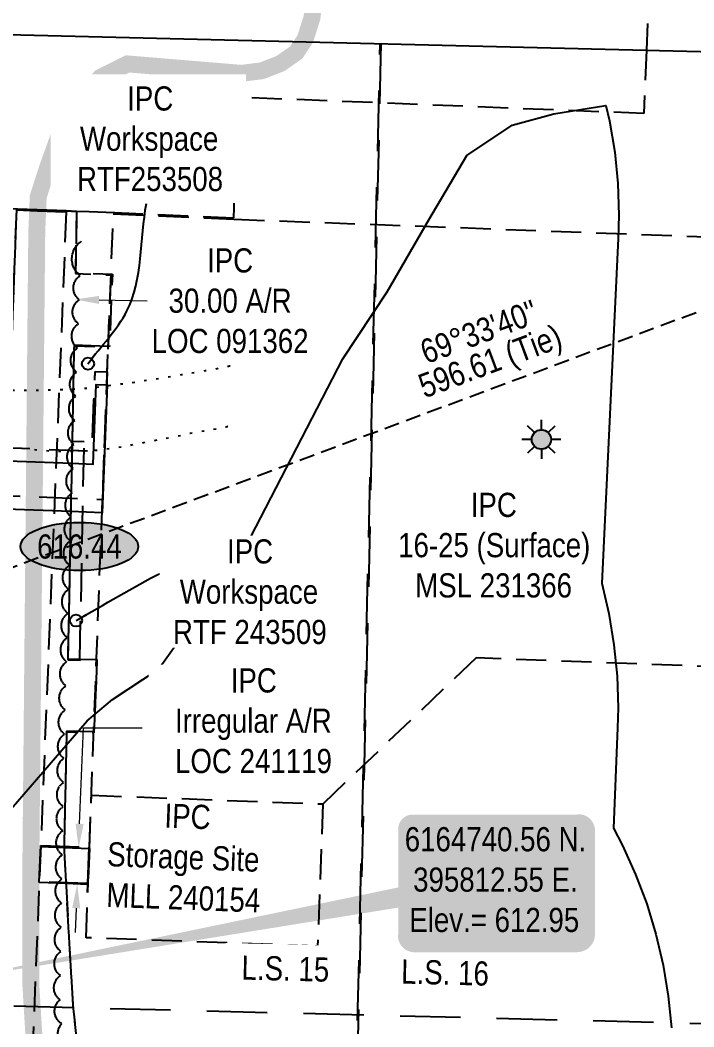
# Model space of a CAD drawing. Extents: x 393721 to 396894, y 6162641 to 6166621.
# Drawn here: x 395841.3 to 396120.2, y 6164716.2 to 6165133 of the extents above; entities that cross this region are included whole.
import ezdxf
from ezdxf.enums import TextEntityAlignment as Align

# ---------------------------------------------------------------- set-up
doc = ezdxf.new("R2010")
doc.units = 0
doc.header["$LTSCALE"] = 5
doc.header["$PDSIZE"] = 0.5
for name, pattern in [('0', [1, 1, 0]), ('foc-ACCESSROAD', [3.75, 2.5, -1.25]), ('foc-DOT', [1, 0.2, -0.8]), ('foc-LSD', [8, 5, -3]), ('foc-TIELINE', [1.875, 1.25, -0.625]), ('HIDDEN2', [4.7625, 3.175, -1.5875])]:
    doc.linetypes.add(name, pattern=pattern)
doc.layers.get('Defpoints').update_dxf_attribs({"color": 9})
for name, color, linetype in [('ABADATA-DRILL', 8, 'foc-DOT'), ('AS-ROADS', 254, 'Continuous'), ('C-AR', 13, 'foc-ACCESSROAD'), ('C-RW', 13, 'Continuous'), ('C-WS', 13, 'foc-ACCESSROAD'), ('C-WS-S', 13, 'Continuous'), ('DETAIL-T', 7, 'Continuous'), ('L-BD', 7, 'Continuous'), ('L-SEC', 7, 'Continuous'), ('L-SECTION-LSD', 7, 'foc-LSD'), ('L-TIE', 7, 'foc-TIELINE'), ('P-ELEVATION', 7, 'Continuous'), ('T-BUSH', 110, '0'), ('T-EXISTING RTF', 220, 'HIDDEN2'), ('T-EXISTING TFA', 220, 'HIDDEN2'), ('T-EXISTING TFA-T', 220, 'Continuous'), ('WETLAND', 143, 'Continuous')]:
    doc.layers.add(name, color=color, linetype=linetype)
doc.layers.add('C-AR-T', color=13, linetype='Continuous', lineweight=9)
doc.layers.add('C-WS-T', color=13, linetype='Continuous', lineweight=9)
doc.styles.add('100L', font='ARIALN.TTF', dxfattribs={"height": 11})
doc.styles.add('80', font='ARIALN.TTF', dxfattribs={"height": 10})
doc.styles.add('80CG', font='ARIALN.TTF', dxfattribs={"height": 10})
doc.styles.add('80L', font='ARIALN.TTF', dxfattribs={"height": 10})
doc.dimstyles.new('Compass 5 000', dxfattribs={"dimscale": 5, "dimtxt": 9, "dimasz": 2, "dimexe": 0.2, "dimexo": 0.0625, "dimgap": 0.5, "dimtad": 0, "dimtih": 1, "dimtoh": 1, "dimzin": 0, "dimdsep": 46, "dimtxsty": '80CG', "dimcen": 0.1, "dimse1": 1, "dimse2": 1, "dimclrd": 256, "dimclrt": 256, "dimaunit": 1, "dimadec": 4, "dimazin": 0, "dimtfac": 0.06, "dimtofl": 0, "dimtmove": 0, "dimatfit": 1, "dimfxl": 0.2, "dimtolj": 1, "dimtzin": 0, "dimlwd": -1, "dimarcsym": 0})

# ---------------------------------------------------------------- blocks, each defined once
blk = doc.blocks.new('GAS')
h = blk.add_hatch(color=255)
h.dxf.hatch_style = 1
edge = h.paths.add_edge_path()
edge.add_arc((0, 0), 0.9, 0, 360)
for p, q in [((-0.571, 0.571), (-1.142, 1.142)), ((0, 0.808), (0, 1.616)), ((0.571, 0.571), (1.142, 1.142)), ((-0.808, 0), (-1.616, 0)), ((1.616, 0), (0.808, 0)), ((-0.571, -0.571), (-1.142, -1.142)), ((0, -0.808), (0, -1.616)), ((1.142, -1.142), (0.571, -0.571))]:
    blk.add_line(p, q)
blk.add_circle((0, 0), 0.8)
blk = doc.blocks.new('*D425')
at = {"layer": 'C-AR-T', "transparency": 16777216}
for p, q in [((395823.98, 6165018.13), (395813.98, 6165018.32)), ((395873.95, 6165017.14), (395893.92, 6165016.75))]:
    blk.add_line(p, q, dxfattribs=at)
for points in [[(395824.01, 6165019.79), (395823.94, 6165016.46), (395833.97, 6165017.93)], [(395873.99, 6165018.81), (395873.92, 6165015.47), (395863.96, 6165017.34)]]:
    blk.add_solid(points, dxfattribs=at)
at = {"layer": 'Defpoints', "color": 0, "transparency": 16777216}
for p in [(395863.96, 6165017.34), (395833.48, 6164992.66), (395863.46, 6164992.07)]:
    blk.add_point(p, dxfattribs=at)
at = {"layer": 'C-AR-T', "transparency": 16777216, "insert": (395928.19, 6165016.75), "char_height": 10, "attachment_point": 5, "style": '80CG'}
blk.add_mtext('\\A1;IPC\\P30.00 A/R\\PLOC 091362', dxfattribs=at)
blk = doc.blocks.new('we')
at = {"layer": 'P-ELEVATION'}
h = blk.add_hatch(color=111, dxfattribs=at)
h.dxf.hatch_style = 1
edge = h.paths.add_edge_path()
edge.add_ellipse((0, 0), major_axis=(-24.38, 0), ratio=0.410256, start_angle=0, end_angle=360)
at = {"layer": 'P-ELEVATION', "color": 7, "flags": 128}
blk.add_lwpolyline([(0, 0, 12.5, 0, 0), (-12.42, -6.43, 0, 0, 0)], format="xyseb", dxfattribs=at)
at = {"layer": 'P-ELEVATION', "color": 7}
blk.add_ellipse((0, 0), major_axis=(-24.38, 0), ratio=0.410256, dxfattribs=at)
at = {"layer": 'P-ELEVATION', "style": '80'}
blk.add_attdef('ELEVATION', text='', height=10, dxfattribs=at).set_placement((0, 0), align=Align.MIDDLE_CENTER)
blk = doc.blocks.new('*U574')
h = blk.add_hatch(color=254)
edge = h.paths.add_edge_path()
edge.add_line((-34, -28.5), (34, -28.5))
edge.add_arc((34, -22.5), 6, 270, 360)
edge.add_line((40, -22.5), (40, 21))
edge.add_arc((34, 21), 6, 0, 90)
edge.add_line((34, 27), (-34, 27))
edge.add_arc((-34, 21), 6, 90, 180)
edge.add_line((-40, 21), (-40, -22.5))
edge.add_arc((-34, -22.5), 6, 180, 270)
at = {"color": 1, "flags": 128}
blk.add_lwpolyline([(-34, -28.5, 3, 3, 0), (34, -28.5, 3, 3, 0.414214), (40, -22.5, 3, 3, 0), (40, 21, 3, 0, 0.414214), (34, 27, 0, 0, 0), (-34, 27, 0, 0, 0.414214), (-40, 21, 0, 0, 0), (-40, -22.5, 0, 3, 0.414214)], format="xyseb", close=True, dxfattribs=at)
blk.add_lwpolyline([(-221.68, -40.94, 0, 10, 0), (0, 0, 5, 5, 0)], format="xyseb", dxfattribs=at)
at = {"color": 1, "style": '80'}
blk.add_attdef('ENTER_TEXT_001', (-35.99, -5), '', height=10, dxfattribs=at)

msp = doc.modelspace()

# ---------------------------------------------------------------- linework, layer by layer
at = {"layer": 'ABADATA-DRILL', "flags": 128}
for points in [[(395927.217, 6164964.746), (395927.196, 6164964.726), (395927.125, 6164964.678), (395926.953, 6164964.622), (395926.943, 6164964.622), (395926.591, 6164964.52), (395926.007, 6164964.374), (395925.937, 6164964.356), (395925.675, 6164964.292), (395923.343, 6164963.817), (395921.354, 6164963.435), (395919.556, 6164963.127), (395917.328, 6164962.83), (395914.689, 6164962.473), (395911.683, 6164961.834), (395908.292, 6164961.005), (395904.423, 6164960.237), (395900.113, 6164959.469), (395895.431, 6164958.58), (395890.395, 6164957.58), (395884.899, 6164956.53), (395879.024, 6164955.56), (395872.765, 6164954.829), (395866.174, 6164954.426), (395859.39, 6164954.357), (395852.104, 6164954.621), (395844.817, 6164955.234), (395837.607, 6164956.156), (395830.373, 6164957.369), (395822.947, 6164958.856), (395815.317, 6164960.618), (395807.244, 6164962.711), (395799.277, 6164965.031), (395791.197, 6164967.634), (395782.899, 6164970.333), (395774.9, 6164973.014), (395766.688, 6164975.97), (395758.807, 6164978.958), (395750.862, 6164982.198), (395742.994, 6164985.717), (395735.052, 6164989.527), (395727.186, 6164993.555), (395719.534, 6164997.799), (395712.219, 6165002.294), (395704.896, 6165007.3), (395697.909, 6165012.538), (395690.983, 6165018.224), (395684.421, 6165024.122), (395677.853, 6165030.6), (395671.79, 6165037.246), (395666.113, 6165044.153), (395660.702, 6165051.324), (395655.731, 6165058.495), (395655.461, 6165058.891), (395650.567, 6165066.79), (395646.128, 6165074.848), (395642.016, 6165083.218), (395638.236, 6165091.681), (395634.79, 6165100.295), (395631.667, 6165109.022), (395628.709, 6165117.945), (395626.098, 6165126.759), (395623.819, 6165135.676), (395621.856, 6165144.785), (395620.133, 6165153.939), (395618.564, 6165163.229), (395617.022, 6165172.408), (395615.312, 6165181.672), (395613.39, 6165190.86), (395610.431, 6165203.554), (395605.677, 6165223.153), (395601.841, 6165238.909), (395598.343, 6165252.896), (395594.731, 6165266.756), (395591.211, 6165280.633), (395587.861, 6165294.557), (395584.522, 6165308.501), (395581.886, 6165319.893)], [(395928.065, 6164989.776), (395928.085, 6164989.786), (395928.065, 6164989.776), (395927.913, 6164989.72), (395927.561, 6164989.638), (395926.958, 6164989.512), (395926.877, 6164989.494), (395926.626, 6164989.44), (395924.294, 6164988.956), (395922.052, 6164988.489), (395920.193, 6164988.133), (395917.873, 6164987.718), (395915.091, 6164987.254), (395911.827, 6164986.712), (395908.061, 6164986.081), (395903.822, 6164985.332), (395899.182, 6164984.552), (395894.203, 6164983.8), (395888.893, 6164983.037), (395883.072, 6164982.225), (395876.78, 6164981.374), (395870.08, 6164980.594), (395863.115, 6164980.079), (395856.066, 6164979.787), (395848.56, 6164979.626), (395841.038, 6164979.635), (395833.38, 6164979.787), (395825.448, 6164980.206), (395817.295, 6164981.04), (395809.089, 6164982.146), (395800.626, 6164983.388), (395792.432, 6164984.563), (395784.178, 6164985.77), (395775.772, 6164987.291), (395767.685, 6164989.174), (395759.371, 6164991.622), (395751.467, 6164994.501), (395743.617, 6164997.959), (395735.929, 6165001.893), (395728.241, 6165006.287), (395720.731, 6165011.018), (395713.518, 6165016.001), (395706.68, 6165021.195), (395699.853, 6165026.889), (395693.361, 6165032.745), (395686.979, 6165039.049), (395681.032, 6165045.552), (395675.181, 6165052.704), (395669.832, 6165059.953), (395664.807, 6165067.385), (395660.007, 6165075.001), (395655.566, 6165082.559), (395655.345, 6165082.954), (395650.99, 6165091.18), (395647.068, 6165099.536), (395643.493, 6165108.204), (395640.229, 6165116.894), (395637.126, 6165125.64), (395634.205, 6165134.432), (395631.418, 6165143.411), (395630.128, 6165147.653), (395627.466, 6165156.429), (395624.786, 6165165.255), (395622.088, 6165174.202), (395619.419, 6165183.098), (395616.703, 6165192.135), (395615.74, 6165195.349), (395611.059, 6165210.935), (395603.53, 6165236.691), (395599.688, 6165250.497), (395596.036, 6165264.338), (395592.576, 6165278.244), (395589.247, 6165292.187), (395586.029, 6165306.158), (395582.961, 6165319.867)]]:
    msp.add_lwpolyline(points, dxfattribs=at)
at = {"layer": 'AS-ROADS', "const_width": 6.997, "flags": 128}
msp.add_lwpolyline([(395847.432, 6164704.99), (395845.73, 6164733.087), (395845.73, 6164786.786), (395848.152, 6165045.317), (395848.757, 6165059.845), (395852.543, 6165071.649), (395857.4, 6165085.179), (395867.697, 6165101.372), (395874.511, 6165109.241), (395885.716, 6165114.841), (395932.856, 6165110.924), (395941.336, 6165111.984), (395949.059, 6165115.01), (395955.57, 6165119.55), (395959.355, 6165125.301), (395962.081, 6165133.927), (395964.922, 6165158.173), (395962.985, 6165188.67), (395962.016, 6165196.415), (395958.383, 6165205.37), (395952.086, 6165211.664), (395948.712, 6165223.948)], dxfattribs=at)
at = {"layer": 'C-AR'}
for points in [[(395846.268, 6164703.145), (395845.553, 6164685.323), (395843.895, 6164685.365), (395842.395, 6164685.402), (395833.552, 6164685.623), (395833.094, 6164685.635), (395825.552, 6164685.823), (395826.216, 6164703.872), (395827.277, 6164728.963), (395827.532, 6164735.349), (395834.293, 6164904.612), (395839.872, 6165054.466), (395848.333, 6165054.028), (395860.329, 6165053.553), (395846.268, 6164703.145)], [(395964.442, 6164749.578), (395868.539, 6164753.142), (395879.829, 6165052.836), (395929.907, 6165050.546), (396159.418, 6165041.978), (396152.787, 6164864.366), (396030.022, 6164868.949), (395966.642, 6164808.516)], [(395869.923, 6164790.12), (395869.322, 6164775.137), (395860.192, 6164775.503), (395849.189, 6164775.945), (395849.79, 6164790.927), (395859.481, 6164790.539), (395869.923, 6164790.12)]]:
    msp.add_lwpolyline(points, close=True, dxfattribs=at)
at = {"layer": 'C-AR', "flags": 128}
for points in [[(396043.836, 6164262.541), (395972.665, 6164358.703), (395922.55, 6164427.083), (395856.247, 6164516.005), (395856.769, 6164554.488), (395850.888, 6164591.418), (395836.464, 6164692.416), (395833.167, 6164722.6), (395828.945, 6164770.773), (395834.174, 6164904.659), (395839.872, 6165054.466), (395864.669, 6165053.43), (395864.168, 6165028.02), (395878.834, 6165027.445), (395877.667, 6164997.533), (395863.576, 6164998.031), (395861.013, 6164868.162), (395873.045, 6164867.925), (395871.843, 6164837.954), (395860.421, 6164838.18), (395859.444, 6164788.652), (395863.063, 6164725.082), (395866.221, 6164696.164), (395880.498, 6164596.202), (395887.18, 6164559.176), (395890.796, 6164543.414), (395897.947, 6164524.06), (395903.156, 6164513.51), (395906.767, 6164515.229), (395911.862, 6164504.139), (395937.768, 6164464.482), (395949.333, 6164448.469), (395946.065, 6164446.165), (395999.878, 6164369.443), (396066.762, 6164279.513)], [(396043.836, 6164262.541), (395932.493, 6164413.371), (395922.549, 6164427.475), (395856.249, 6164517.046), (395857.554, 6164554.868), (395857.243, 6164556.591), (395856.823, 6164558.916), (395854.516, 6164571.703), (395852.04, 6164585.486), (395850.887, 6164591.809), (395850.163, 6164596.882), (395847.596, 6164614.855), (395844.123, 6164639.173), (395842.808, 6164648.378), (395840.03, 6164667.826), (395837.447, 6164685.918), (395836.463, 6164692.807), (395835.982, 6164697.212), (395834.537, 6164710.334), (395833.166, 6164722.992), (395829.555, 6164786.419), (395829.437, 6164788.486), (395831.739, 6164905.102), (395832.351, 6164936.096), (395832.745, 6164956.084), (395834.696, 6165054.961), (395840.188, 6165054.747), (395848.333, 6165054.434), (395860.328, 6165053.961), (395864.667, 6165053.78), (395864.167, 6165028.411), (395879.444, 6165027.798), (395878.241, 6164997.834), (395863.575, 6164998.423), (395862.716, 6164954.916), (395862.322, 6164934.927), (395861.012, 6164868.554), (395873.044, 6164868.317), (395871.842, 6164838.345), (395860.42, 6164838.572), (395859.442, 6164789.044), (395863.062, 6164725.474), (395866.22, 6164696.556), (395867.848, 6164685.158), (395874.406, 6164639.237), (395880.497, 6164596.594), (395885.205, 6164570.507), (395887.179, 6164559.567), (395888.138, 6164555.387), (395890.795, 6164543.805), (395897.946, 6164524.452), (395903.156, 6164513.51), (395906.767, 6164515.229), (395911.861, 6164504.53), (395937.767, 6164464.874), (395949.333, 6164448.469), (395946.065, 6164446.165), (395999.877, 6164369.835), (396038.6, 6164317.535), (396066.758, 6164279.51)]]:
    msp.add_lwpolyline(points, dxfattribs=at)
at = {"layer": 'C-AR-T'}
for p, q in [((395865.882, 6164800.29), (395867.477, 6164840.016)), ((395867.477, 6164840.016), (395891.812, 6164840.016)), ((395864.479, 6164765.323), (395864.078, 6164755.331))]:
    msp.add_line(p, q, dxfattribs=at)
for points in [[(395864.217, 6164800.357), (395867.548, 6164800.223), (395865.481, 6164790.298)], [(395862.814, 6164765.39), (395866.144, 6164765.256), (395864.88, 6164775.315)]]:
    msp.add_solid(points, dxfattribs=at)
at = {"layer": 'C-RW', "flags": 128}
msp.add_lwpolyline([(395800.838, 6164937.97), (395801.397, 6164951.914), (395821.382, 6164951.134), (395832.746, 6164950.691), (395836.301, 6164950.552), (395862.717, 6164949.522), (395871.447, 6164949.181), (395872.676, 6164982.149), (395877.247, 6164981.967), (395875.172, 6164929.032), (395862.322, 6164929.533), (395835.513, 6164930.579), (395832.351, 6164930.702), (395820.581, 6164931.162), (395819.032, 6164905.612), (395634.472, 6164912.405), (395583.382, 6164914.399), (395340.827, 6164922.226)], dxfattribs=at)
at = {"layer": 'C-WS'}
for points in [[(396100.564, 6165120.53), (396099.516, 6165094.305), (395931.525, 6165101.021), (395929.532, 6165051.048), (395880.46, 6165053.121), (395869.914, 6165053.566), (395864.667, 6165053.776), (395860.328, 6165053.952), (395848.333, 6165054.428), (395840.165, 6165054.747), (395834.696, 6165054.959), (395825.346, 6165055.327), (395690.094, 6165060.665), (395690.524, 6165070.72), (395690.738, 6165075.747), (395692.197, 6165110.34), (395692.978, 6165130.723), (395694.765, 6165174.61), (395698.156, 6165260.151), (395847.821, 6165254.2), (396105.497, 6165243.926), (396100.564, 6165120.53)], [(395966.632, 6164808.498), (395964.442, 6164749.578), (395868.539, 6164753.142), (395869.322, 6164775.137), (395869.923, 6164790.12), (395870.805, 6164812.094), (395966.632, 6164808.498)]]:
    msp.add_lwpolyline(points, close=True, dxfattribs=at)
at = {"layer": 'L-SEC', "flags": 128}
msp.add_lwpolyline([(394783.4, 6165152.935), (396392.984, 6165113.29)], dxfattribs=at)
at = {"layer": 'L-SECTION-LSD'}
msp.add_line((395971.746, 6164318.967), (395990.344, 6165122.91), dxfattribs=at)
at = {"layer": 'L-SECTION-LSD', "flags": 128}
msp.add_lwpolyline([(395990.634, 6165123.294), (395972.043, 6164319.215)], dxfattribs=at)
at = {"layer": 'T-BUSH', "flags": 128}
msp.add_lwpolyline([(396063.234, 6164276.897, -0.2477627), (396062.277, 6164282.514, -0.5205671), (396056.283, 6164290.514, -0.5205671), (396050.289, 6164298.514, -0.5205671), (396044.295, 6164306.514, -0.5205671), (396038.301, 6164314.514, -0.5205671), (396032.317, 6164322.521, -0.5205671), (396026.702, 6164330.791, -0.5205671), (396021.086, 6164339.061, -0.5205671), (396015.471, 6164347.332, -0.5205671), (396009.855, 6164355.602, -0.5205671), (396004.24, 6164363.872, -0.5205671), (395998.624, 6164372.142, -0.5205671), (395993.009, 6164380.412, -0.5205671), (395987.393, 6164388.682, -0.5205671), (395981.778, 6164396.952, -0.5205671), (395976.096, 6164405.176, -0.5205671), (395970.328, 6164413.341, -0.5205671), (395964.56, 6164421.505, -0.5205671), (395959.369, 6164430.024, -0.5205671), (395954.676, 6164438.851, -0.5205671), (395951.237, 6164447.769, -0.5205671), (395954.597, 6164457.184, -0.5205671), (395957.957, 6164466.599, -0.5205671), (395961.318, 6164476.013, -0.5205671), (395959.354, 6164483.169, -0.5205671), (395950.248, 6164487.293, -0.5205671), (395941.143, 6164491.418, -0.5205671), (395932.554, 6164496.411, -0.5205671), (395924.588, 6164502.45, -0.5205671), (395917.743, 6164509.638, -0.5205671), (395911.512, 6164517.455, -0.5205671), (395905.281, 6164525.272, -0.5205671), (395899.051, 6164533.089, -0.5205671), (395894.754, 6164541.911, -0.5205671), (395891.935, 6164551.502, -0.5205671), (395889.117, 6164561.093, -0.5205671), (395886.299, 6164570.684, -0.5205671), (395883.799, 6164580.339, -0.5205671), (395882.693, 6164590.274, -0.5205671), (395881.588, 6164600.209, -0.5205671), (395879.424, 6164609.888, -0.5205671), (395875.87, 6164619.232, -0.5205671), (395873.383, 6164628.846, -0.5205671), (395872.044, 6164638.752, -0.5205671), (395870.706, 6164648.658, -0.5205671), (395869.323, 6164658.558, -0.5205671), (395867.695, 6164668.421, -0.5205671), (395866.067, 6164678.284, -0.5205671), (395864.439, 6164688.147, -0.5205671), (395862.784, 6164698.005, -0.5205671), (395860.621, 6164707.764, -0.5205671), (395858.5, 6164717.532, -0.5205671), (395857.791, 6164727.463, -0.5205671), (395857.95, 6164737.458, -0.5205671), (395858.11, 6164747.453, -0.5205671), (395858.27, 6164757.448, -0.5205671), (395858.429, 6164767.443, -0.5205671), (395858.589, 6164777.438, -0.5205671), (395858.748, 6164787.433, -0.5205671), (395858.908, 6164797.429, -0.5205671), (395859.067, 6164807.424, -0.5205671), (395859.227, 6164817.419, -0.5205671), (395859.387, 6164827.414, -0.5205671), (395859.662, 6164837.406, -0.5205671), (395859.947, 6164847.399, -0.5205671), (395860.232, 6164857.391, -0.5205671), (395860.517, 6164867.383, -0.5205671), (395860.802, 6164877.376, -0.5205671), (395861.087, 6164887.368, -0.5205671), (395861.372, 6164897.36, -0.5205671), (395861.714, 6164907.351, -0.5205671), (395862.082, 6164917.34, -0.5205671), (395862.451, 6164927.33, -0.5205671), (395862.82, 6164937.32, -0.5205671), (395863.188, 6164947.309, -0.5205671), (395863.557, 6164957.299, -0.5205671), (395863.926, 6164967.288, -0.5205671), (395864.294, 6164977.278, -0.5205671), (395864.663, 6164987.268, -0.5205671), (395865.032, 6164997.257, -0.5205671), (395865.4, 6165007.247, -0.5205671), (395865.769, 6165017.236, -0.5205671), (395866.137, 6165027.226, -0.5205671), (395866.661, 6165041.407)], format="xyb", dxfattribs=at)
at = {"layer": 'T-EXISTING RTF', "flags": 128}
msp.add_lwpolyline([(395877.666, 6164997.924), (395863.575, 6164998.422), (395862.716, 6164954.915), (395871.051, 6164954.59), (395872.28, 6164987.554), (395877.274, 6164987.368)], close=True, dxfattribs=at)
msp.add_lwpolyline([(395800.612, 6164937.761), (395801.397, 6164957.307), (395871.051, 6164954.59), (395872.28, 6164987.554), (395877.274, 6164987.368), (395876.232, 6164959.401), (395875.301, 6164934.416), (395820.58, 6164936.551), (395820.339, 6164930.558), (395819.338, 6164905.6), (395634.215, 6164912.859), (395340.827, 6164922.226), (395340.827, 6164943.868), (395394.757, 6164941.765), (395394.951, 6164946.759), (395424.918, 6164945.59), (395424.723, 6164940.596), (395602.196, 6164933.673), (395602.43, 6164939.666), (395637.391, 6164938.303), (395637.157, 6164932.309), (395729.802, 6164928.696), (395730.036, 6164934.689), (395757.676, 6164933.942)], dxfattribs=at)
at = {"layer": 'T-EXISTING TFA'}
for points in [[(395866.009, 6164868.455), (395867.784, 6164958.403), (395862.787, 6164958.502), (395861.012, 6164868.554)], [(395849.197, 6164776.286), (395849.787, 6164791.335), (395869.764, 6164790.553), (395869.174, 6164775.503)]]:
    msp.add_lwpolyline(points, close=True, dxfattribs=at)
at = {"layer": 'WETLAND'}
msp.add_lwpolyline([(395834.932, 6164803.505), (395869.008, 6164842.867), (395879.482, 6164851.683), (395898.606, 6164864.258), (395934.531, 6164914.788), (395974.839, 6164992.774), (395993.24, 6165020.521), (396010.473, 6165050.313), (396026.245, 6165076.893), (396044.938, 6165089.452), (396062.171, 6165094.126), (396083.803, 6165097.586), (396085.289, 6165091.213), (396087.421, 6165078.301), (396088.704, 6165065.276), (396089.132, 6165052.195), (396088.901, 6165042.581), (396082.034, 6164899.905), (396084.966, 6164887.333), (396087.097, 6164874.42), (396088.38, 6164861.395), (396088.808, 6164848.315), (396088.634, 6164839.957), (396086.898, 6164798.464), (396090.673, 6164791.264), (396096.074, 6164779.343), (396100.684, 6164767.095), (396104.483, 6164754.571), (396107.455, 6164741.825), (396109.587, 6164728.912), (396110.87, 6164715.887)], dxfattribs=at)

# ---------------------------------------------------------------- block references
at = {"layer": 'C-WS-S', "color": 3, "xscale": 4.998209999999993, "yscale": 4.998209999999993, "zscale": 4.998209999999993}
msp.add_blockref('GAS', (396057.079, 6164959.371), dxfattribs=at)
at = {"layer": 'L-BD', "xscale": 0.99963856, "yscale": 0.99963856, "zscale": 0.99963856}
msp.add_blockref('we', (395865.812, 6164915.07), dxfattribs=at).add_auto_attribs({'ELEVATION': '616.44'})

# ---------------------------------------------------------------- texts
at = {"layer": 'C-WS-T', "style": '80L'}
for s, height, p in [('IPC', 9.9998, (395900.865, 6164798.722)), ('Storage Site', 9.99976, (395877.175, 6164782.762)), ('MLL 240154', 9.9998, (395876.843, 6164765.919))]:
    msp.add_text(s, height=height, rotation=357.85128, dxfattribs=at).set_placement(p)
at = {"layer": 'C-WS-T', "insert": (395997.103, 6164937.295), "char_height": 9.99633, "attachment_point": 1, "style": '80L'}
msp.add_mtext_dynamic_manual_height_columns('\\pi30.721;IPC\\P\\pi0.66367;16-25 (Surface)\\P\\pi7.7109;MSL 231366', width=78.96596, gutter_width=50, heights=[0], dxfattribs=at)
at = {"layer": 'L-BD', "style": '80L'}
for s, height, p in [("69°33'40''", 9.9964, (396031.268, 6165003.996)), ('596.61 (Tie)', 9.99639, (396036.251, 6164990.651))]:
    msp.add_text(s, height=height, rotation=20.4783, dxfattribs=at).set_placement(p, align=Align.MIDDLE)

# ---------------------------------------------------------------- leaders
at = {"layer": 'T-EXISTING TFA-T', "linetype": 'ByBlock', "path_type": 1}
msp.add_leader([(395864.401, 6164884.388), (395899.769, 6164904.225), (395912.092, 6164910.067)], dimstyle='Compass 5 000', override={"dimasz": 1, "dimldrblk": 'DotBlank'}, dxfattribs=at)

# ---------------------------------------------------------------- next in the draw order: texts
at = {"layer": 'C-WS-T', "insert": (395895.993, 6164864.625), "char_height": 9.99976, "attachment_point": 1, "style": '80L', "bg_fill": 3, "box_fill_scale": 1.15, "bg_fill_color": 256, "bg_fill_true_color": 256, "bg_fill_transparency": 0}
msp.add_mtext_dynamic_manual_height_columns('\\pi32.447;IPC\\P\\pi9.3711;Irregular A/R\\P\\pi9.3983;LOC 241119', width=82.42411, gutter_width=50.018, heights=[0], dxfattribs=at)
at = {"layer": 'L-SECTION-LSD', "char_height": 10, "attachment_point": 1, "rotation": 358.57198, "style": '100L', "bg_fill": 3, "box_fill_scale": 1.5, "bg_fill_color": 256, "bg_fill_transparency": 0}
for s, width, insert in [('\\pi1.8458;L.S. 15', 36.85945, (395931.228, 6164745.842)), ('L.S. 16', 36.94144, (395999.166, 6164744.149))]:
    msp.add_mtext_dynamic_manual_height_columns(s, width=width, gutter_width=55, heights=[0], dxfattribs=dict(at, insert=insert))
at = {"layer": 'T-EXISTING TFA-T', "insert": (395858.914, 6165105.527), "char_height": 9.9964, "attachment_point": 1, "style": '80L', "bg_fill": 2}
msp.add_mtext_dynamic_manual_height_columns('\\pi26.676;IPC\\P\\pi7.1265;Workspace\\P\\pi5.9026;RTF253508', width=70.8766, gutter_width=50, heights=[0], dxfattribs=at)
at = {"layer": 'T-EXISTING TFA-T', "insert": (395900.568, 6164918.034), "char_height": 10, "attachment_point": 1, "style": '100L', "bg_fill": 3, "box_fill_scale": 1.15, "bg_fill_color": 256, "bg_fill_true_color": 256, "bg_fill_transparency": 0}
msp.add_mtext_dynamic_manual_height_columns('\\pi26.343;IPC\\P\\pi6.786;Workspace\\P\\pi3.9688;RTF 243509', width=70.21596, gutter_width=55, heights=[0], dxfattribs=at)

# ---------------------------------------------------------------- next in the draw order: linework, layer by layer
at = {"layer": 'L-SECTION-LSD', "flags": 128}
msp.add_lwpolyline([(396383.433, 6164711), (395578.998, 6164731.284)], dxfattribs=at)
at = {"layer": 'L-TIE', "flags": 128}
msp.add_lwpolyline([(395834.134, 6164905.02), (396392.984, 6165113.29)], dxfattribs=at)

# ---------------------------------------------------------------- next in the draw order: block references
at = {"layer": 'DETAIL-T'}
ref = msp.add_blockref('*U574', (396037.778, 6164777.128), dxfattribs=dict(at, xscale=0.99963856, yscale=0.99963856, zscale=0.99963856))
ref.add_attrib('ENTER_TEXT_001', '6164740.56 N.', (396000.496, 6164788.896), dxfattribs={"layer": '0', "color": 1, "height": 9.99639, "style": '80'})
ref.add_attrib('ENTER_TEXT_002', '395812.55 E.', (396003.97, 6164772.194), dxfattribs={"layer": '0', "color": 1, "height": 9.99639, "style": '80'})
ref.add_attrib('ENTER_TEXT_003', 'Elev.= 612.95', (396002.382, 6164755.493), dxfattribs={"layer": '0', "color": 1, "height": 9.99639, "style": '80'})

# ---------------------------------------------------------------- next in the draw order: dimensions: what is measured, and where the dimension line sits
at = {"layer": 'C-AR-T', "color": 6}
dim = msp.add_linear_dim(base=(395863.957, 6165017.338), p1=(395833.476, 6164992.663), p2=(395863.458, 6164992.071), angle=358.86934, text='IPC\\P30.00 A/R\\PLOC 091362', dimstyle='Compass 5 000', dxfattribs=at)
dim.commit()
dim.dimension.update_dxf_attribs({"geometry": '*D425', "text_midpoint": (395928.19, 6165016.747), "dimtype": 161})

# ---------------------------------------------------------------- next in the draw order: leaders
at = {"layer": 'T-EXISTING TFA-T', "linetype": 'ByBlock', "path_type": 1}
msp.add_leader([(395869.357, 6164990.739), (395885.476, 6165012.616), (395893.56, 6165057.052)], dimstyle='Compass 5 000', override={"dimasz": 1, "dimldrblk": 'DotBlank'}, dxfattribs=at)

doc.saveas('drawing.dxf')
